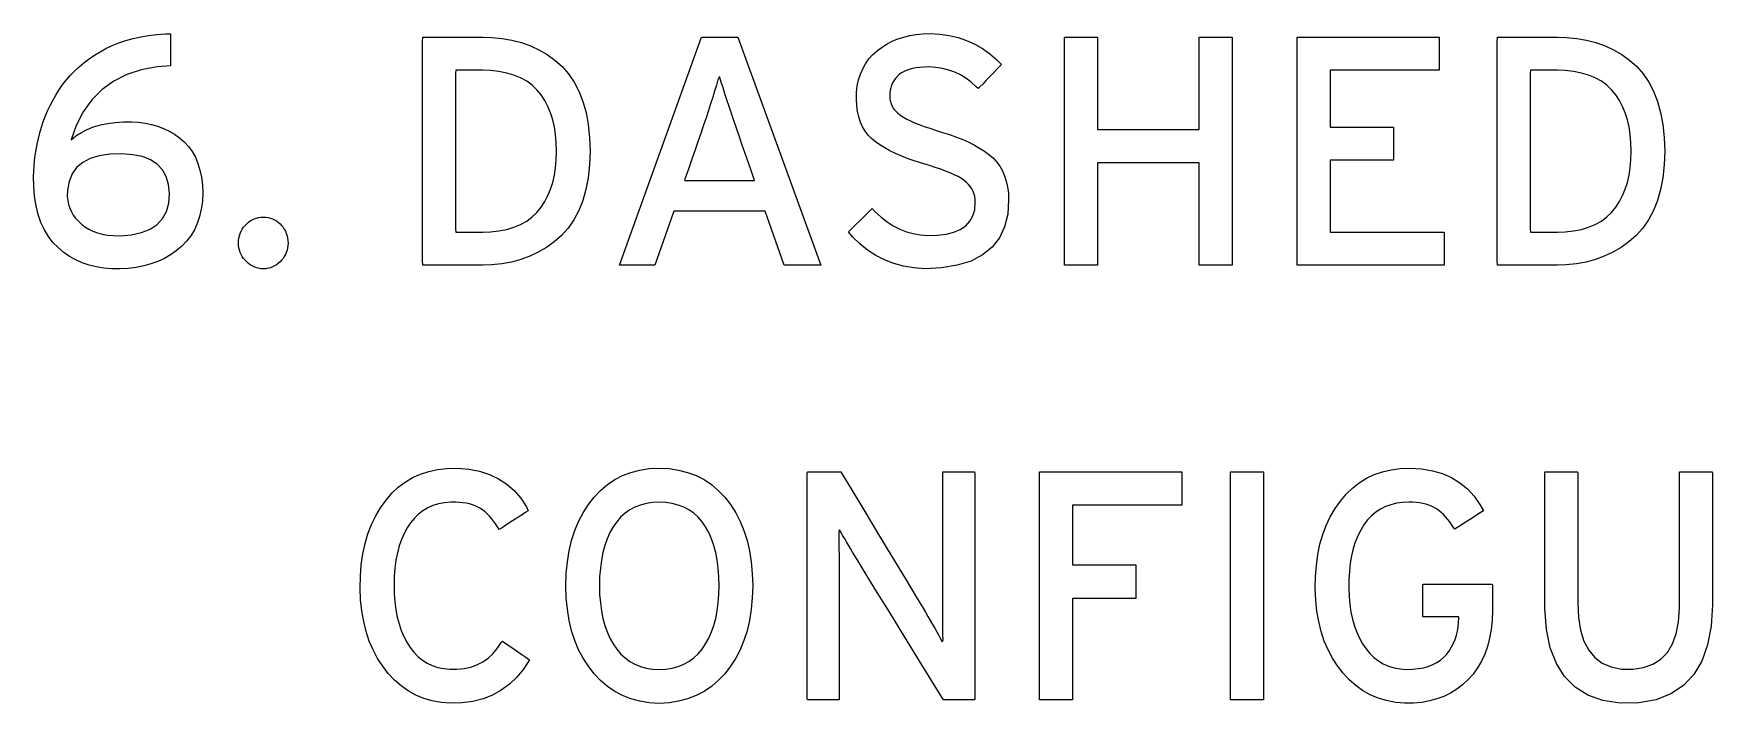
# Model space of a CAD drawing. Extents: x 1 to 47.7, y 0.2 to 33.4.
# Drawn here: x 1.02 to 2.954, y 18.392 to 19.162 of the extents above; entities that cross this region are included whole.
import ezdxf

# ---------------------------------------------------------------- set-up
doc = ezdxf.new("R2010")
doc.units = 0
doc.header["$MEASUREMENT"] = 0
doc.layers.add('6_0____DWG', color=7, linetype='CONTINUOUS')

msp = doc.modelspace()

# ---------------------------------------------------------------- linework, layer by layer
at = {"layer": '6_0____DWG'}
for points in [[(1.2149, 18.9791), (1.2144, 18.9695), (1.2132, 18.9605), (1.2112, 18.952), (1.2085, 18.944), (1.2052, 18.9367), (1.201, 18.9298), (1.1962, 18.9235), (1.1907, 18.9178), (1.1844, 18.9126), (1.1777, 18.9079), (1.1706, 18.9038), (1.1631, 18.9003), (1.1551, 18.8973), (1.1468, 18.895), (1.138, 18.8933), (1.1288, 18.8922), (1.1192, 18.8917), (1.1097, 18.8917), (1.1008, 18.8925), (1.0922, 18.8939), (1.084, 18.8959), (1.0761, 18.8986), (1.0686, 18.902), (1.0615, 18.906), (1.0547, 18.9107), (1.0483, 18.9161), (1.0423, 18.9221), (1.037, 18.9289), (1.0324, 18.9366), (1.0285, 18.945), (1.0254, 18.9543), (1.023, 18.9643), (1.0212, 18.9752), (1.0203, 18.9868), (1.02, 18.9978), (1.0201, 19.0038), (1.0205, 19.01), (1.0211, 19.0162), (1.0219, 19.0224), (1.0229, 19.0287), (1.0241, 19.0351), (1.0255, 19.0416), (1.0271, 19.0481), (1.029, 19.0546), (1.0311, 19.0609), (1.0335, 19.0672), (1.0361, 19.0734), (1.039, 19.0795), (1.0421, 19.0855), (1.0455, 19.0915), (1.0492, 19.0974), (1.0531, 19.1031), (1.0574, 19.1088), (1.0621, 19.1141), (1.0671, 19.1193), (1.0724, 19.1242), (1.078, 19.1289), (1.0839, 19.1334), (1.0901, 19.1376), (1.0966, 19.1416), (1.1034, 19.1454), (1.1106, 19.1489), (1.1182, 19.1519), (1.1262, 19.1546), (1.1346, 19.1569), (1.1434, 19.1588), (1.1525, 19.1603), (1.1621, 19.1615), (1.1721, 19.1622), (1.1776, 19.1621), (1.1776, 19.1597), (1.1776, 19.1552), (1.1776, 19.1495), (1.1776, 19.1432), (1.1776, 19.137), (1.1776, 19.1315), (1.1776, 19.1275), (1.1776, 19.1255), (1.1623, 19.1243), (1.144, 19.1208), (1.1273, 19.1153), (1.1123, 19.1077), (1.0989, 19.0981), (1.0872, 19.0863), (1.0772, 19.0724), (1.0689, 19.0565), (1.0631, 19.0403), (1.0688, 19.0448), (1.0751, 19.0488), (1.0818, 19.0522), (1.0891, 19.055), (1.097, 19.0573), (1.1053, 19.0591), (1.1142, 19.0602), (1.1235, 19.0609), (1.1327, 19.0609), (1.1408, 19.0605), (1.1485, 19.0595), (1.1559, 19.058), (1.1629, 19.056), (1.1697, 19.0534), (1.1762, 19.0503), (1.1823, 19.0467), (1.1882, 19.0426), (1.1936, 19.0379), (1.1985, 19.0325), (1.2027, 19.0266), (1.2063, 19.0201), (1.2093, 19.013), (1.2116, 19.0054), (1.2134, 18.9972), (1.2145, 18.9884)], [(1.6612, 19.027), (1.6605, 19.0113), (1.6589, 18.9966), (1.6562, 18.9829), (1.6526, 18.9703), (1.6479, 18.9587), (1.6423, 18.9482), (1.6357, 18.9387), (1.6281, 18.9302), (1.6196, 18.9229), (1.6107, 18.9164), (1.6013, 18.9109), (1.5914, 18.9062), (1.5812, 18.9023), (1.5704, 18.8994), (1.5593, 18.8973), (1.5476, 18.8962), (1.5373, 18.8958), (1.5338, 18.8958), (1.5262, 18.8958), (1.5156, 18.8958), (1.5036, 18.8958), (1.4914, 18.8958), (1.4806, 18.8958), (1.4724, 18.8958), (1.4683, 18.8958), (1.468, 18.9012), (1.468, 18.924), (1.468, 18.9599), (1.468, 19.0038), (1.468, 19.0503), (1.468, 19.0941), (1.468, 19.1301), (1.468, 19.1529), (1.4683, 19.1582), (1.4724, 19.1582), (1.4806, 19.1582), (1.4914, 19.1582), (1.5036, 19.1582), (1.5156, 19.1582), (1.5262, 19.1582), (1.5338, 19.1582), (1.5373, 19.1582), (1.5478, 19.158), (1.5597, 19.1569), (1.571, 19.155), (1.5818, 19.1522), (1.5922, 19.1485), (1.6021, 19.1439), (1.6115, 19.1384), (1.6203, 19.132), (1.6287, 19.1247), (1.6362, 19.1162), (1.6427, 19.1067), (1.6482, 19.0961), (1.6527, 19.0844), (1.6563, 19.0717), (1.6589, 19.0579), (1.6605, 19.043)], [(2.1431, 18.9712), (2.142, 18.9546), (2.1385, 18.94), (2.1325, 18.9273), (2.1241, 18.9165), (2.1131, 18.9077), (2.0998, 18.9007), (2.0839, 18.8958), (2.0656, 18.8927), (2.0465, 18.8917), (2.034, 18.8927), (2.0221, 18.8947), (2.0108, 18.8978), (2.0001, 18.9019), (1.99, 18.907), (1.9805, 18.9131), (1.9716, 18.9203), (1.9633, 18.9284), (1.9587, 18.9342), (1.9603, 18.9358), (1.9634, 18.9389), (1.9675, 18.943), (1.9721, 18.9475), (1.9766, 18.9521), (1.9808, 18.9562), (1.9839, 18.9593), (1.9857, 18.9611), (1.9895, 18.9574), (1.9962, 18.9512), (2.0031, 18.9458), (2.0102, 18.9413), (2.0177, 18.9375), (2.0253, 18.9344), (2.0333, 18.9322), (2.0415, 18.9308), (2.05, 18.9301), (2.0607, 18.9303), (2.071, 18.9316), (2.0799, 18.9338), (2.0874, 18.937), (2.0936, 18.9412), (2.0984, 18.9464), (2.1018, 18.9526), (2.104, 18.9598), (2.1047, 18.968), (2.1046, 18.9715), (2.1041, 18.9748), (2.1033, 18.9778), (2.1022, 18.9808), (2.1008, 18.9836), (2.099, 18.9862), (2.097, 18.9888), (2.0946, 18.9912), (2.0918, 18.9934), (2.0886, 18.9956), (2.0848, 18.9979), (2.0805, 19), (2.0758, 19.0022), (2.0705, 19.0043), (2.0648, 19.0065), (2.0586, 19.0085), (2.0519, 19.0106), (2.0442, 19.0128), (2.0356, 19.0155), (2.0275, 19.0183), (2.0199, 19.0212), (2.0128, 19.0243), (2.0063, 19.0275), (2.0003, 19.0308), (1.9948, 19.0343), (1.9898, 19.0379), (1.9853, 19.0416), (1.9813, 19.0456), (1.9778, 19.0502), (1.9749, 19.0552), (1.9724, 19.0606), (1.9705, 19.0665), (1.9691, 19.0729), (1.9682, 19.0798), (1.9678, 19.0871), (1.9679, 19.0948), (1.9688, 19.1022), (1.9702, 19.1091), (1.9723, 19.1157), (1.975, 19.1219), (1.9783, 19.1278), (1.9822, 19.1332), (1.9867, 19.1383), (1.9919, 19.1429), (1.9973, 19.147), (2.003, 19.1506), (2.0091, 19.1537), (2.0155, 19.1563), (2.0222, 19.1585), (2.0293, 19.1602), (2.0366, 19.1614), (2.0444, 19.1622), (2.0527, 19.1624), (2.0639, 19.1618), (2.0746, 19.1603), (2.0848, 19.1579), (2.0946, 19.1546), (2.104, 19.1503), (2.1129, 19.1452), (2.1214, 19.1392), (2.1294, 19.1323), (2.1347, 19.1267), (2.1332, 19.1252), (2.1303, 19.1221), (2.1263, 19.118), (2.1219, 19.1134), (2.1173, 19.1087), (2.1132, 19.1044), (2.11, 19.1011), (2.1081, 19.0991), (2.1053, 19.1015), (2.0998, 19.1066), (2.0939, 19.111), (2.0877, 19.1148), (2.0811, 19.1179), (2.0742, 19.1204), (2.0669, 19.1222), (2.0593, 19.1234), (2.0513, 19.124), (2.0453, 19.1239), (2.0406, 19.1236), (2.0362, 19.123), (2.0322, 19.1222), (2.0284, 19.1212), (2.025, 19.12), (2.0219, 19.1185), (2.0191, 19.1168), (2.0166, 19.1149), (2.0144, 19.1128), (2.0124, 19.1105), (2.0108, 19.1081), (2.0093, 19.1056), (2.0082, 19.1029), (2.0073, 19.1002), (2.0066, 19.0973), (2.0063, 19.0943), (2.0061, 19.0913), (2.0062, 19.0897), (2.0063, 19.0883), (2.0064, 19.0869), (2.0067, 19.0855), (2.007, 19.0842), (2.0073, 19.0829), (2.0077, 19.0817), (2.0082, 19.0805), (2.0088, 19.0793), (2.0094, 19.0781), (2.0102, 19.0768), (2.011, 19.0756), (2.012, 19.0744), (2.013, 19.0732), (2.0142, 19.0721), (2.0155, 19.0709), (2.0168, 19.0698), (2.0189, 19.0683), (2.0221, 19.0662), (2.0258, 19.0641), (2.0301, 19.062), (2.0348, 19.0599), (2.0401, 19.0578), (2.0459, 19.0556), (2.0522, 19.0535), (2.059, 19.0513), (2.067, 19.0488), (2.0751, 19.0462), (2.0829, 19.0434), (2.0902, 19.0404), (2.0971, 19.0373), (2.1036, 19.034), (2.1096, 19.0306), (2.1152, 19.027), (2.1204, 19.0233), (2.1251, 19.0193), (2.1292, 19.0149), (2.1328, 19.01), (2.1359, 19.0046), (2.1384, 18.9989), (2.1404, 18.9926), (2.1419, 18.9859), (2.1428, 18.9788)], [(2.899, 19.027), (2.8983, 19.0113), (2.8966, 18.9966), (2.894, 18.9829), (2.8904, 18.9703), (2.8857, 18.9587), (2.8801, 18.9482), (2.8735, 18.9387), (2.8659, 18.9302), (2.8574, 18.9229), (2.8485, 18.9164), (2.8391, 18.9109), (2.8292, 18.9062), (2.819, 18.9023), (2.8082, 18.8994), (2.7971, 18.8973), (2.7854, 18.8962), (2.7751, 18.8958), (2.7716, 18.8958), (2.764, 18.8958), (2.7534, 18.8958), (2.7414, 18.8958), (2.7292, 18.8958), (2.7184, 18.8958), (2.7102, 18.8958), (2.7061, 18.8958), (2.7058, 18.9012), (2.7058, 18.924), (2.7058, 18.9599), (2.7058, 19.0038), (2.7058, 19.0503), (2.7058, 19.0941), (2.7058, 19.1301), (2.7058, 19.1529), (2.7061, 19.1582), (2.7102, 19.1582), (2.7184, 19.1582), (2.7292, 19.1582), (2.7414, 19.1582), (2.7534, 19.1582), (2.764, 19.1582), (2.7716, 19.1582), (2.7751, 19.1582), (2.7856, 19.158), (2.7975, 19.1569), (2.8088, 19.155), (2.8196, 19.1522), (2.83, 19.1485), (2.8399, 19.1439), (2.8492, 19.1384), (2.8581, 19.132), (2.8665, 19.1247), (2.874, 19.1162), (2.8804, 19.1067), (2.886, 19.0961), (2.8905, 19.0844), (2.8941, 19.0717), (2.8967, 19.0579), (2.8983, 19.043)], [(1.6224, 19.027), (1.6221, 19.0368), (1.6213, 19.0462), (1.6199, 19.055), (1.618, 19.0633), (1.6155, 19.0712), (1.6124, 19.0786), (1.6088, 19.0855), (1.6047, 19.0919), (1.5998, 19.0978), (1.5943, 19.1031), (1.588, 19.1076), (1.581, 19.1115), (1.5733, 19.1146), (1.565, 19.117), (1.5559, 19.1188), (1.5462, 19.1198), (1.5373, 19.1202), (1.5357, 19.1202), (1.5323, 19.1202), (1.5275, 19.1202), (1.5221, 19.1202), (1.5166, 19.1202), (1.5117, 19.1202), (1.508, 19.1202), (1.5062, 19.1202), (1.5061, 19.1164), (1.5061, 19.1002), (1.5061, 19.0747), (1.5061, 19.0435), (1.5061, 19.0105), (1.5061, 18.9794), (1.5061, 18.9539), (1.5061, 18.9377), (1.5062, 18.9339), (1.508, 18.9339), (1.5117, 18.9339), (1.5166, 18.9339), (1.5221, 18.9339), (1.5275, 18.9339), (1.5323, 18.9339), (1.5357, 18.9339), (1.5373, 18.9339), (1.5462, 18.9342), (1.5559, 18.9353), (1.565, 18.9371), (1.5733, 18.9396), (1.581, 18.9428), (1.588, 18.9467), (1.5943, 18.9514), (1.5998, 18.9567), (1.6047, 18.9627), (1.6088, 18.9691), (1.6124, 18.976), (1.6155, 18.9833), (1.618, 18.9911), (1.6199, 18.9994), (1.6213, 19.0081), (1.6221, 19.0173)], [(1.8295, 19.0537), (1.8265, 19.0623), (1.8238, 19.0706), (1.8211, 19.0785), (1.8186, 19.0861), (1.8163, 19.0933), (1.8141, 19.1002), (1.812, 19.1067), (1.8101, 19.1129), (1.8083, 19.1093), (1.8064, 19.103), (1.8044, 19.0962), (1.8022, 19.0891), (1.7998, 19.0816), (1.7973, 19.0738), (1.7946, 19.0655), (1.7917, 19.0569), (1.7901, 19.0524), (1.7884, 19.0473), (1.7855, 19.039), (1.7819, 19.0287), (1.7781, 19.0178), (1.7746, 19.0075), (1.7717, 18.9992), (1.7699, 18.9941), (1.7702, 18.9932), (1.7759, 18.9932), (1.7863, 18.9932), (1.7998, 18.9932), (1.8145, 18.9932), (1.8287, 18.9932), (1.8405, 18.9932), (1.8484, 18.9932), (1.8505, 18.9933), (1.8493, 18.9967), (1.8468, 19.0039), (1.8434, 19.0137), (1.8396, 19.0246), (1.8359, 19.0353), (1.8326, 19.0446), (1.8303, 19.0512)], [(2.8602, 19.027), (2.8599, 19.0368), (2.8591, 19.0462), (2.8577, 19.055), (2.8558, 19.0633), (2.8533, 19.0712), (2.8502, 19.0786), (2.8466, 19.0855), (2.8425, 19.0919), (2.8376, 19.0978), (2.832, 19.1031), (2.8258, 19.1076), (2.8188, 19.1115), (2.8111, 19.1146), (2.8028, 19.117), (2.7937, 19.1188), (2.784, 19.1198), (2.7751, 19.1202), (2.7735, 19.1202), (2.7701, 19.1202), (2.7653, 19.1202), (2.7599, 19.1202), (2.7544, 19.1202), (2.7495, 19.1202), (2.7458, 19.1202), (2.744, 19.1202), (2.7439, 19.1164), (2.7439, 19.1002), (2.7439, 19.0747), (2.7439, 19.0435), (2.7439, 19.0105), (2.7439, 18.9794), (2.7439, 18.9539), (2.7439, 18.9377), (2.744, 18.9339), (2.7458, 18.9339), (2.7495, 18.9339), (2.7544, 18.9339), (2.7599, 18.9339), (2.7653, 18.9339), (2.7701, 18.9339), (2.7735, 18.9339), (2.7751, 18.9339), (2.784, 18.9342), (2.7937, 18.9353), (2.8028, 18.9371), (2.8111, 18.9396), (2.8188, 18.9428), (2.8258, 18.9467), (2.832, 18.9514), (2.8376, 18.9567), (2.8425, 18.9627), (2.8466, 18.9691), (2.8502, 18.976), (2.8533, 18.9833), (2.8558, 18.9911), (2.8577, 18.9994), (2.8591, 19.0081), (2.8599, 19.0173)], [(1.1765, 18.9783), (1.1755, 18.9889), (1.1728, 18.998), (1.1685, 19.0058), (1.1624, 19.0122), (1.1547, 19.0172), (1.1453, 19.0209), (1.1343, 19.0231), (1.1215, 19.024), (1.1078, 19.0236), (1.0957, 19.0218), (1.0853, 19.0186), (1.0766, 19.0141), (1.0696, 19.0082), (1.0643, 19.0009), (1.0608, 18.9922), (1.059, 18.9822), (1.0588, 18.9749), (1.0593, 18.9703), (1.0603, 18.9658), (1.0616, 18.9616), (1.0635, 18.9575), (1.0657, 18.9536), (1.0684, 18.9499), (1.0716, 18.9464), (1.0752, 18.943), (1.0792, 18.9399), (1.0836, 18.9372), (1.0883, 18.9349), (1.0935, 18.933), (1.0991, 18.9316), (1.1051, 18.9305), (1.1115, 18.9299), (1.1197, 18.9298), (1.1329, 18.9309), (1.1444, 18.9335), (1.1542, 18.9374), (1.1622, 18.9428), (1.1684, 18.9496), (1.1729, 18.9578), (1.1756, 18.9673)], [(1.3131, 18.9213), (1.3129, 18.9184), (1.3125, 18.9157), (1.3119, 18.9131), (1.3111, 18.9106), (1.3101, 18.9082), (1.3088, 18.906), (1.3074, 18.9038), (1.3057, 18.9018), (1.3039, 18.8998), (1.3019, 18.898), (1.2998, 18.8964), (1.2975, 18.8951), (1.2952, 18.8939), (1.2927, 18.893), (1.2901, 18.8923), (1.2874, 18.8919), (1.2845, 18.8916), (1.2818, 18.8919), (1.2791, 18.8923), (1.2766, 18.893), (1.2742, 18.8939), (1.2719, 18.8951), (1.2696, 18.8964), (1.2676, 18.898), (1.2656, 18.8998), (1.2636, 18.9018), (1.2619, 18.9038), (1.2603, 18.906), (1.259, 18.9082), (1.2579, 18.9106), (1.2571, 18.9131), (1.2565, 18.9157), (1.2561, 18.9184), (1.256, 18.9213), (1.2561, 18.9242), (1.2565, 18.9271), (1.2571, 18.9298), (1.2579, 18.9324), (1.259, 18.9349), (1.2603, 18.9373), (1.2619, 18.9395), (1.2636, 18.9417), (1.2656, 18.9436), (1.2676, 18.9454), (1.2696, 18.9469), (1.2719, 18.9481), (1.2742, 18.9492), (1.2766, 18.9501), (1.2791, 18.9507), (1.2818, 18.9511), (1.2845, 18.9513), (1.2874, 18.9511), (1.2901, 18.9507), (1.2927, 18.9501), (1.2952, 18.9492), (1.2975, 18.9481), (1.2998, 18.9469), (1.3019, 18.9454), (1.3039, 18.9436), (1.3057, 18.9417), (1.3074, 18.9395), (1.3088, 18.9373), (1.3101, 18.9349), (1.3111, 18.9324), (1.3119, 18.9298), (1.3125, 18.9271), (1.3129, 18.9242)], [(1.5911, 18.4418), (1.5842, 18.4312), (1.5765, 18.4218), (1.568, 18.4137), (1.5587, 18.4068), (1.5486, 18.4012), (1.5377, 18.3969), (1.5259, 18.3939), (1.5134, 18.3921), (1.5006, 18.3917), (1.4896, 18.3927), (1.4792, 18.3946), (1.4693, 18.3974), (1.4601, 18.4012), (1.4513, 18.406), (1.4432, 18.4117), (1.4356, 18.4184), (1.4286, 18.426), (1.4221, 18.4344), (1.4162, 18.4434), (1.4111, 18.4531), (1.4067, 18.4634), (1.4031, 18.4743), (1.4002, 18.4858), (1.3981, 18.498), (1.3967, 18.5109), (1.3961, 18.5243), (1.3964, 18.5381), (1.3974, 18.5512), (1.3993, 18.5637), (1.4018, 18.5755), (1.4051, 18.5868), (1.4092, 18.5974), (1.4141, 18.6074), (1.4196, 18.6167), (1.426, 18.6255), (1.4327, 18.6334), (1.4401, 18.6403), (1.448, 18.6463), (1.4565, 18.6514), (1.4656, 18.6555), (1.4752, 18.6586), (1.4854, 18.6608), (1.4961, 18.6621), (1.5082, 18.6623), (1.5215, 18.6612), (1.5338, 18.6588), (1.5452, 18.6551), (1.5556, 18.6502), (1.565, 18.644), (1.5735, 18.6365), (1.5811, 18.6278), (1.5877, 18.6178), (1.5896, 18.6132), (1.587, 18.6115), (1.5828, 18.6088), (1.5776, 18.6054), (1.5718, 18.6017), (1.5662, 18.5981), (1.5613, 18.595), (1.5579, 18.5927), (1.5563, 18.5917), (1.5544, 18.5948), (1.5522, 18.5982), (1.5499, 18.6014), (1.5475, 18.6044), (1.5451, 18.6071), (1.5426, 18.6097), (1.5401, 18.612), (1.5375, 18.6141), (1.5348, 18.616), (1.5318, 18.6176), (1.5287, 18.619), (1.5254, 18.6202), (1.5219, 18.6212), (1.5182, 18.622), (1.5144, 18.6226), (1.5104, 18.623), (1.5062, 18.6232), (1.5006, 18.6232), (1.4933, 18.6225), (1.4864, 18.6212), (1.48, 18.6192), (1.474, 18.6166), (1.4685, 18.6133), (1.4633, 18.6094), (1.4586, 18.6049), (1.4543, 18.5996), (1.4504, 18.5937), (1.4468, 18.5873), (1.4438, 18.5803), (1.4412, 18.5728), (1.4391, 18.5648), (1.4374, 18.5563), (1.4362, 18.5473), (1.4355, 18.5378), (1.4352, 18.5278), (1.4354, 18.5178), (1.4361, 18.5084), (1.4372, 18.4994), (1.4388, 18.491), (1.4409, 18.483), (1.4434, 18.4755), (1.4464, 18.4685), (1.4499, 18.462), (1.4538, 18.456), (1.458, 18.4504), (1.4627, 18.4456), (1.4678, 18.4414), (1.4733, 18.4379), (1.4792, 18.4351), (1.4856, 18.433), (1.4924, 18.4316), (1.4996, 18.4309), (1.5076, 18.4309), (1.5158, 18.4317), (1.5235, 18.4334), (1.5307, 18.436), (1.5373, 18.4394), (1.5434, 18.4437), (1.5489, 18.4488), (1.5539, 18.4548), (1.5584, 18.4617), (1.5601, 18.4632), (1.5627, 18.4614), (1.5668, 18.4586), (1.5719, 18.4551), (1.5773, 18.4513), (1.5825, 18.4478), (1.5869, 18.4447), (1.5899, 18.4426)], [(1.8483, 18.5271), (1.8478, 18.5132), (1.8466, 18.4999), (1.8446, 18.4872), (1.8418, 18.4753), (1.8382, 18.464), (1.8338, 18.4534), (1.8287, 18.4435), (1.8228, 18.4343), (1.8161, 18.4256), (1.8087, 18.4178), (1.8007, 18.4111), (1.7922, 18.4053), (1.783, 18.4006), (1.7733, 18.3968), (1.7629, 18.3941), (1.752, 18.3923), (1.7405, 18.3916), (1.7291, 18.3923), (1.7182, 18.3941), (1.708, 18.3968), (1.6984, 18.4006), (1.6893, 18.4053), (1.6809, 18.4111), (1.6731, 18.4178), (1.6658, 18.4256), (1.6591, 18.4343), (1.6531, 18.4435), (1.6478, 18.4534), (1.6434, 18.464), (1.6397, 18.4753), (1.6368, 18.4872), (1.6348, 18.4999), (1.6335, 18.5132), (1.633, 18.5271), (1.6335, 18.5411), (1.6348, 18.5544), (1.6368, 18.5671), (1.6397, 18.5791), (1.6434, 18.5904), (1.6478, 18.6011), (1.6531, 18.6111), (1.6591, 18.6205), (1.6658, 18.6291), (1.6731, 18.6368), (1.6809, 18.6434), (1.6893, 18.6491), (1.6984, 18.6538), (1.708, 18.6574), (1.7182, 18.6601), (1.7291, 18.6618), (1.7405, 18.6624), (1.752, 18.6618), (1.7629, 18.6601), (1.7733, 18.6574), (1.783, 18.6538), (1.7922, 18.6491), (1.8007, 18.6434), (1.8087, 18.6368), (1.8161, 18.6291), (1.8228, 18.6205), (1.8287, 18.6111), (1.8338, 18.6011), (1.8382, 18.5904), (1.8418, 18.5791), (1.8446, 18.5671), (1.8466, 18.5544), (1.8478, 18.5411)], [(2.7003, 18.4985), (2.6999, 18.4873), (2.6988, 18.4766), (2.697, 18.4666), (2.6946, 18.4571), (2.6914, 18.4483), (2.6876, 18.4401), (2.6832, 18.4324), (2.678, 18.4254), (2.6722, 18.419), (2.6659, 18.4131), (2.6592, 18.4079), (2.652, 18.4035), (2.6444, 18.3997), (2.6364, 18.3967), (2.6279, 18.3944), (2.619, 18.3928), (2.6096, 18.3918), (2.5994, 18.3918), (2.5886, 18.3928), (2.5783, 18.3948), (2.5686, 18.3977), (2.5594, 18.4015), (2.5508, 18.4063), (2.5428, 18.4121), (2.5353, 18.4187), (2.5284, 18.4263), (2.522, 18.4347), (2.5161, 18.4437), (2.5111, 18.4532), (2.5067, 18.4634), (2.5032, 18.4743), (2.5003, 18.4857), (2.4982, 18.4978), (2.4968, 18.5105), (2.4962, 18.5239), (2.4965, 18.5375), (2.4975, 18.5505), (2.4992, 18.5629), (2.5017, 18.5747), (2.505, 18.5859), (2.5089, 18.5965), (2.5136, 18.6064), (2.5191, 18.6158), (2.5253, 18.6245), (2.532, 18.6324), (2.5392, 18.6394), (2.5469, 18.6455), (2.5553, 18.6507), (2.5642, 18.6549), (2.5736, 18.6582), (2.5836, 18.6605), (2.5942, 18.662), (2.6056, 18.6624), (2.619, 18.6615), (2.6314, 18.6594), (2.6428, 18.656), (2.6533, 18.6514), (2.6629, 18.6455), (2.6716, 18.6384), (2.6793, 18.6301), (2.686, 18.6205), (2.6899, 18.6133), (2.688, 18.6121), (2.6842, 18.6097), (2.6793, 18.6065), (2.6738, 18.603), (2.6682, 18.5994), (2.6631, 18.5961), (2.6592, 18.5936), (2.657, 18.5922), (2.6555, 18.5939), (2.6533, 18.5974), (2.6511, 18.6006), (2.6487, 18.6036), (2.6463, 18.6064), (2.6438, 18.609), (2.6413, 18.6114), (2.6387, 18.6136), (2.636, 18.6156), (2.6331, 18.6172), (2.6301, 18.6186), (2.6269, 18.6198), (2.6235, 18.6209), (2.62, 18.6217), (2.6163, 18.6224), (2.6124, 18.6229), (2.6083, 18.6232), (2.604, 18.6233), (2.5969, 18.6229), (2.5899, 18.622), (2.5833, 18.6203), (2.5772, 18.6181), (2.5714, 18.6152), (2.566, 18.6116), (2.561, 18.6075), (2.5565, 18.6027), (2.5523, 18.5972), (2.5486, 18.5911), (2.5453, 18.5845), (2.5424, 18.5773), (2.54, 18.5697), (2.5381, 18.5616), (2.5366, 18.553), (2.5356, 18.5439), (2.5351, 18.5343), (2.535, 18.5243), (2.5353, 18.5146), (2.5361, 18.5054), (2.5374, 18.4966), (2.5392, 18.4884), (2.5413, 18.4806), (2.544, 18.4734), (2.5471, 18.4666), (2.5507, 18.4603), (2.5547, 18.4544), (2.559, 18.4491), (2.5638, 18.4444), (2.569, 18.4405), (2.5746, 18.4372), (2.5807, 18.4346), (2.5871, 18.4326), (2.5939, 18.4314), (2.6011, 18.4308), (2.6082, 18.431), (2.6147, 18.4316), (2.6208, 18.4327), (2.6264, 18.4342), (2.6316, 18.4362), (2.6363, 18.4386), (2.6406, 18.4414), (2.6445, 18.4447), (2.6479, 18.4484), (2.6508, 18.4524), (2.6533, 18.4566), (2.6555, 18.4609), (2.6574, 18.4653), (2.6589, 18.47), (2.66, 18.4748), (2.6609, 18.4798), (2.6614, 18.4849), (2.6615, 18.49), (2.6615, 18.49), (2.6615, 18.4901), (2.6615, 18.4903), (2.6615, 18.4904), (2.6615, 18.4906), (2.6615, 18.4908), (2.6615, 18.491), (2.6615, 18.491), (2.6614, 18.4911), (2.6593, 18.4911), (2.6548, 18.4911), (2.6488, 18.4911), (2.6419, 18.4911), (2.6349, 18.4911), (2.6285, 18.4911), (2.6235, 18.4911), (2.6205, 18.4911), (2.62, 18.4913), (2.62, 18.4937), (2.62, 18.4981), (2.62, 18.5037), (2.62, 18.5101), (2.62, 18.5164), (2.62, 18.522), (2.62, 18.5263), (2.62, 18.5285), (2.6211, 18.5287), (2.6271, 18.5287), (2.6371, 18.5287), (2.6495, 18.5287), (2.6631, 18.5287), (2.6763, 18.5287), (2.6879, 18.5287), (2.6963, 18.5287), (2.7002, 18.5287), (2.7003, 18.528), (2.7003, 18.5254), (2.7003, 18.5215), (2.7003, 18.5167), (2.7003, 18.5116), (2.7003, 18.5067), (2.7003, 18.5025), (2.7003, 18.4996)], [(2.0679, 18.3958), (2.0642, 18.4018), (2.0543, 18.4179), (2.0401, 18.4409), (2.0234, 18.468), (2.0061, 18.4962), (1.9899, 18.5225), (1.9768, 18.5438), (1.9685, 18.5573), (1.9658, 18.5616), (1.9634, 18.5657), (1.961, 18.5697), (1.9587, 18.5736), (1.9565, 18.5774), (1.9543, 18.581), (1.9522, 18.5845), (1.9503, 18.588), (1.9483, 18.5913), (1.9476, 18.5891), (1.9476, 18.5828), (1.9476, 18.5763), (1.9476, 18.5696), (1.9477, 18.5627), (1.9477, 18.5556), (1.9478, 18.5482), (1.9478, 18.5407), (1.9479, 18.533), (1.9479, 18.5282), (1.9479, 18.516), (1.9479, 18.4976), (1.9479, 18.4755), (1.9479, 18.4522), (1.9479, 18.4301), (1.9479, 18.4117), (1.9479, 18.3995), (1.9479, 18.3958), (1.9462, 18.3958), (1.9423, 18.3958), (1.937, 18.3958), (1.9308, 18.3958), (1.9245, 18.3958), (1.9187, 18.3958), (1.9141, 18.3958), (1.9114, 18.3958), (1.911, 18.3977), (1.911, 18.4147), (1.911, 18.4456), (1.911, 18.4857), (1.911, 18.5303), (1.911, 18.5744), (1.911, 18.6135), (1.911, 18.6428), (1.911, 18.6574), (1.9117, 18.6582), (1.9149, 18.6582), (1.9199, 18.6582), (1.9261, 18.6582), (1.9328, 18.6582), (1.9392, 18.6582), (1.9446, 18.6582), (1.9484, 18.6582), (1.9498, 18.6582), (1.9533, 18.6524), (1.9627, 18.6368), (1.9763, 18.6143), (1.9922, 18.588), (2.0087, 18.5606), (2.0241, 18.535), (2.0367, 18.5142), (2.0446, 18.5011), (2.0472, 18.4966), (2.0501, 18.4918), (2.0528, 18.4871), (2.0554, 18.4825), (2.0579, 18.4782), (2.0603, 18.474), (2.0625, 18.4699), (2.0647, 18.4661), (2.0667, 18.4624), (2.0675, 18.4645), (2.0674, 18.471), (2.0673, 18.4777), (2.0673, 18.4846), (2.0672, 18.4916), (2.0672, 18.4989), (2.0672, 18.5063), (2.0672, 18.5139), (2.0672, 18.5217), (2.0672, 18.5265), (2.0672, 18.5386), (2.0672, 18.5569), (2.0672, 18.5789), (2.0672, 18.6021), (2.0672, 18.6241), (2.0672, 18.6424), (2.0672, 18.6546), (2.0672, 18.6582), (2.0689, 18.6582), (2.0728, 18.6582), (2.0781, 18.6582), (2.0843, 18.6582), (2.0906, 18.6582), (2.0964, 18.6582), (2.1009, 18.6582), (2.1036, 18.6582), (2.1041, 18.6564), (2.1041, 18.6394), (2.1041, 18.6084), (2.1041, 18.5683), (2.1041, 18.5238), (2.1041, 18.4796), (2.1041, 18.4405), (2.1041, 18.4113), (2.1041, 18.3967), (2.1034, 18.3958), (2.1004, 18.3958), (2.0957, 18.3958), (2.09, 18.3958), (2.0838, 18.3958), (2.0778, 18.3958), (2.0727, 18.3958), (2.0692, 18.3958)], [(2.9537, 18.5052), (2.9522, 18.4806), (2.9481, 18.459), (2.9414, 18.4404), (2.9322, 18.4248), (2.9203, 18.4121), (2.9058, 18.4025), (2.8888, 18.3959), (2.8691, 18.3923), (2.8474, 18.392), (2.8276, 18.3951), (2.8104, 18.4012), (2.7957, 18.4103), (2.7835, 18.4224), (2.774, 18.4375), (2.767, 18.4556), (2.7625, 18.4767), (2.7606, 18.5009), (2.7606, 18.5098), (2.7606, 18.5233), (2.7606, 18.5439), (2.7606, 18.5689), (2.7606, 18.5954), (2.7606, 18.6203), (2.7606, 18.641), (2.7606, 18.6545), (2.7606, 18.6582), (2.7626, 18.6582), (2.7668, 18.6582), (2.7725, 18.6582), (2.7789, 18.6582), (2.7855, 18.6582), (2.7914, 18.6582), (2.7959, 18.6582), (2.7984, 18.6582), (2.7986, 18.6561), (2.7986, 18.6445), (2.7986, 18.6251), (2.7986, 18.6009), (2.7986, 18.5747), (2.7986, 18.5494), (2.7986, 18.5278), (2.7986, 18.5127), (2.7986, 18.507), (2.7994, 18.4904), (2.8018, 18.4759), (2.8057, 18.4634), (2.8112, 18.4529), (2.8183, 18.4444), (2.8269, 18.438), (2.8372, 18.4336), (2.849, 18.4312), (2.8622, 18.431), (2.8745, 18.4329), (2.8852, 18.4367), (2.8943, 18.4426), (2.9018, 18.4503), (2.9077, 18.4601), (2.912, 18.4718), (2.9146, 18.4855), (2.9157, 18.5011), (2.9157, 18.5082), (2.9157, 18.5219), (2.9157, 18.5427), (2.9157, 18.568), (2.9157, 18.5947), (2.9157, 18.6199), (2.9157, 18.6408), (2.9157, 18.6545), (2.9157, 18.6582), (2.9177, 18.6582), (2.9219, 18.6582), (2.9276, 18.6582), (2.934, 18.6582), (2.9406, 18.6582), (2.9465, 18.6582), (2.951, 18.6582), (2.9535, 18.6582), (2.9537, 18.6561), (2.9537, 18.6443), (2.9537, 18.6247), (2.9537, 18.6002), (2.9537, 18.5737), (2.9537, 18.5481), (2.9537, 18.5262), (2.9537, 18.5109)], [(1.8095, 18.5271), (1.8093, 18.5374), (1.8086, 18.5472), (1.8074, 18.5565), (1.8057, 18.5652), (1.8035, 18.5733), (1.8009, 18.581), (1.7977, 18.5881), (1.7941, 18.5947), (1.79, 18.6006), (1.7854, 18.6059), (1.7804, 18.6104), (1.7749, 18.6143), (1.7689, 18.6174), (1.7625, 18.6199), (1.7556, 18.6217), (1.7483, 18.6228), (1.7405, 18.6233), (1.7329, 18.6228), (1.7257, 18.6217), (1.7189, 18.6199), (1.7126, 18.6174), (1.7067, 18.6143), (1.7012, 18.6104), (1.6962, 18.6059), (1.6917, 18.6006), (1.6875, 18.5947), (1.6838, 18.5881), (1.6806, 18.581), (1.6779, 18.5733), (1.6757, 18.5652), (1.674, 18.5565), (1.6728, 18.5472), (1.672, 18.5374), (1.6718, 18.5271), (1.672, 18.5169), (1.6728, 18.5073), (1.674, 18.4981), (1.6757, 18.4895), (1.6779, 18.4814), (1.6806, 18.4738), (1.6838, 18.4668), (1.6875, 18.4603), (1.6917, 18.4542), (1.6962, 18.4487), (1.7012, 18.444), (1.7067, 18.4399), (1.7126, 18.4366), (1.7189, 18.4341), (1.7257, 18.4322), (1.7329, 18.4312), (1.7405, 18.4308), (1.7483, 18.4312), (1.7556, 18.4322), (1.7625, 18.4341), (1.7689, 18.4366), (1.7749, 18.4399), (1.7804, 18.444), (1.7854, 18.4487), (1.79, 18.4542), (1.7941, 18.4603), (1.7977, 18.4668), (1.8009, 18.4738), (1.8035, 18.4814), (1.8057, 18.4895), (1.8074, 18.4981), (1.8086, 18.5073), (1.8093, 18.5169)]]:
    msp.add_lwpolyline(points, close=True, dxfattribs=at)
for points in [[(1.8846, 18.8958), (1.8626, 18.9581), (1.7575, 18.9581), (1.7357, 18.8958), (1.6949, 18.8958), (1.7894, 19.1582), (1.8311, 19.1582), (1.9267, 18.8958), (1.8846, 18.8958)], [(2.3627, 18.8958), (2.3627, 19.0136), (2.2456, 19.0136), (2.2456, 18.8958), (2.2076, 18.8958), (2.2076, 19.1582), (2.2456, 19.1582), (2.2456, 19.052), (2.3627, 19.052), (2.3627, 19.1582), (2.4007, 19.1582), (2.4007, 18.8958), (2.3627, 18.8958)], [(2.4753, 18.8958), (2.4753, 19.1582), (2.6391, 19.1582), (2.6391, 19.1202), (2.5133, 19.1202), (2.5133, 19.0549), (2.5864, 19.0549), (2.5864, 19.0169), (2.5133, 19.0169), (2.5133, 18.9339), (2.6446, 18.9339), (2.6446, 18.8958), (2.4753, 18.8958)], [(2.2167, 18.6198), (2.2167, 18.5509), (2.2897, 18.5509), (2.2897, 18.5125), (2.2167, 18.5125), (2.2167, 18.3958), (2.1787, 18.3958), (2.1787, 18.6582), (2.3424, 18.6582), (2.3424, 18.6198), (2.2167, 18.6198)], [(2.3986, 18.3958), (2.3986, 18.6582), (2.4366, 18.6582), (2.4366, 18.3958), (2.3986, 18.3958)]]:
    msp.add_lwpolyline(points, dxfattribs=at)

doc.saveas('drawing.dxf')
